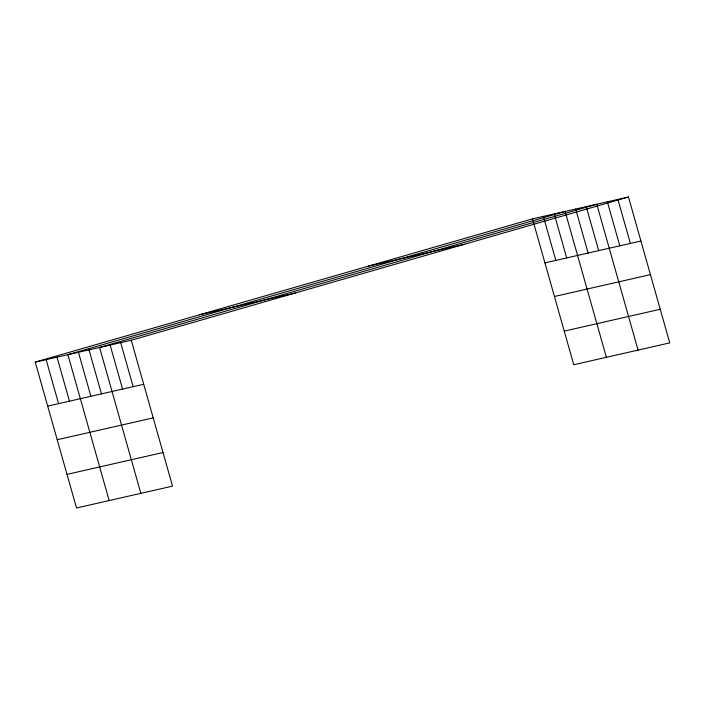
<?xml version="1.0" encoding="UTF-8"?>
<svg xmlns="http://www.w3.org/2000/svg" width="705" height="705" viewBox="0 0 705 705"><rect width="100%" height="100%" fill="white"/><g stroke="black" fill="none" stroke-linecap="round" stroke-linejoin="round"><path stroke-width="1.06" d="M35.25 362.114L131.253 340.268L172.531 486.133L76.528 507.988L35.25 362.114L532.469 218.867L628.472 197.012L669.75 342.886L573.747 364.732L532.469 218.867M131.253 340.268L628.472 197.012M368.389 266.137L464.392 244.291M199.33 314.844L295.333 292.998M544.921 262.868L640.924 241.022M47.702 406.115L143.705 384.269M554.43 296.488L650.433 274.633M57.211 439.735L153.214 417.88M564.238 331.121L660.241 309.266M67.01 474.368L163.014 452.522M617.915 199.418L630.367 243.419M607.349 201.824L619.801 245.825M638.069 350.094L596.791 204.23L99.572 347.477L140.85 493.341M586.234 206.627L598.686 250.636M575.668 209.032L588.12 253.033M606.388 357.303L565.11 211.438L67.892 354.685L109.169 500.55M554.227 213.915L566.679 257.915M543.352 216.391L555.804 260.392M120.696 342.665L133.148 386.675M110.13 345.071L122.582 389.072M89.015 349.883L101.467 393.883M78.449 352.28L90.901 396.289M57.008 357.162L69.46 401.163M46.133 359.638L58.586 403.639"/></g></svg>
